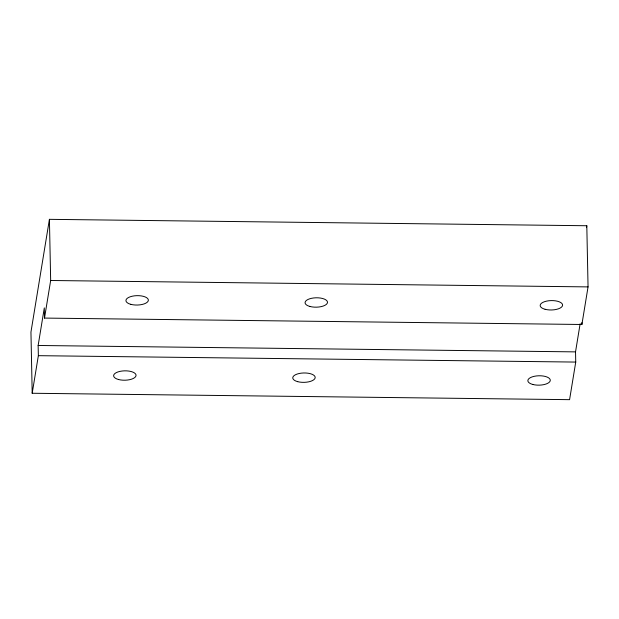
<?xml version="1.0" encoding="UTF-8"?>
<svg xmlns="http://www.w3.org/2000/svg" width="619" height="619" viewBox="0 0 619 619"><rect width="100%" height="100%" fill="white"/><g stroke="black" fill="none" stroke-linecap="round" stroke-linejoin="round"><path stroke-width="0.93" d="M32.196 393.258L38.355 355.67L38.146 345.479L44.305 307.891L44.506 318.081L581.891 324.488L588.05 286.899L586.804 225.742L49.419 219.335L30.95 332.101L32.196 393.258L569.581 399.665L575.74 362.076L575.531 351.878L580.15 323.691M44.506 318.081L50.665 280.492L49.419 219.335M586.495 227.637L586.804 225.742M50.665 280.492L588.05 286.899M38.146 345.479L575.531 351.878M38.355 355.67L575.74 362.076M581.86 322.631L581.891 324.488M118.577 379.532A11.227 4.697 -1.2 0 0 136.033 375.663A11.227 4.697 -1.2 0 0 119.908 371.392A11.227 4.697 -1.2 0 0 118.577 379.532M297.708 381.668A11.227 4.697 -1.2 0 0 315.164 377.799A11.227 4.697 -1.2 0 0 299.039 373.528A11.227 4.697 -1.2 0 0 297.708 381.668M532.812 384.469A11.227 4.697 -1.2 0 0 550.268 380.6A11.227 4.697 -1.2 0 0 534.143 376.329A11.227 4.697 -1.2 0 0 532.812 384.469M310.018 306.49A11.227 4.697 -1.2 0 0 327.474 302.621A11.227 4.697 -1.2 0 0 311.349 298.35A11.227 4.697 -1.2 0 0 310.018 306.49M130.888 304.355A11.227 4.697 -1.2 0 0 148.343 300.486A11.227 4.697 -1.2 0 0 132.218 296.215A11.227 4.697 -1.2 0 0 130.888 304.355M545.122 309.291A11.227 4.697 -1.2 0 0 562.578 305.422A11.227 4.697 -1.2 0 0 546.453 301.151A11.227 4.697 -1.2 0 0 545.122 309.291"/></g></svg>
